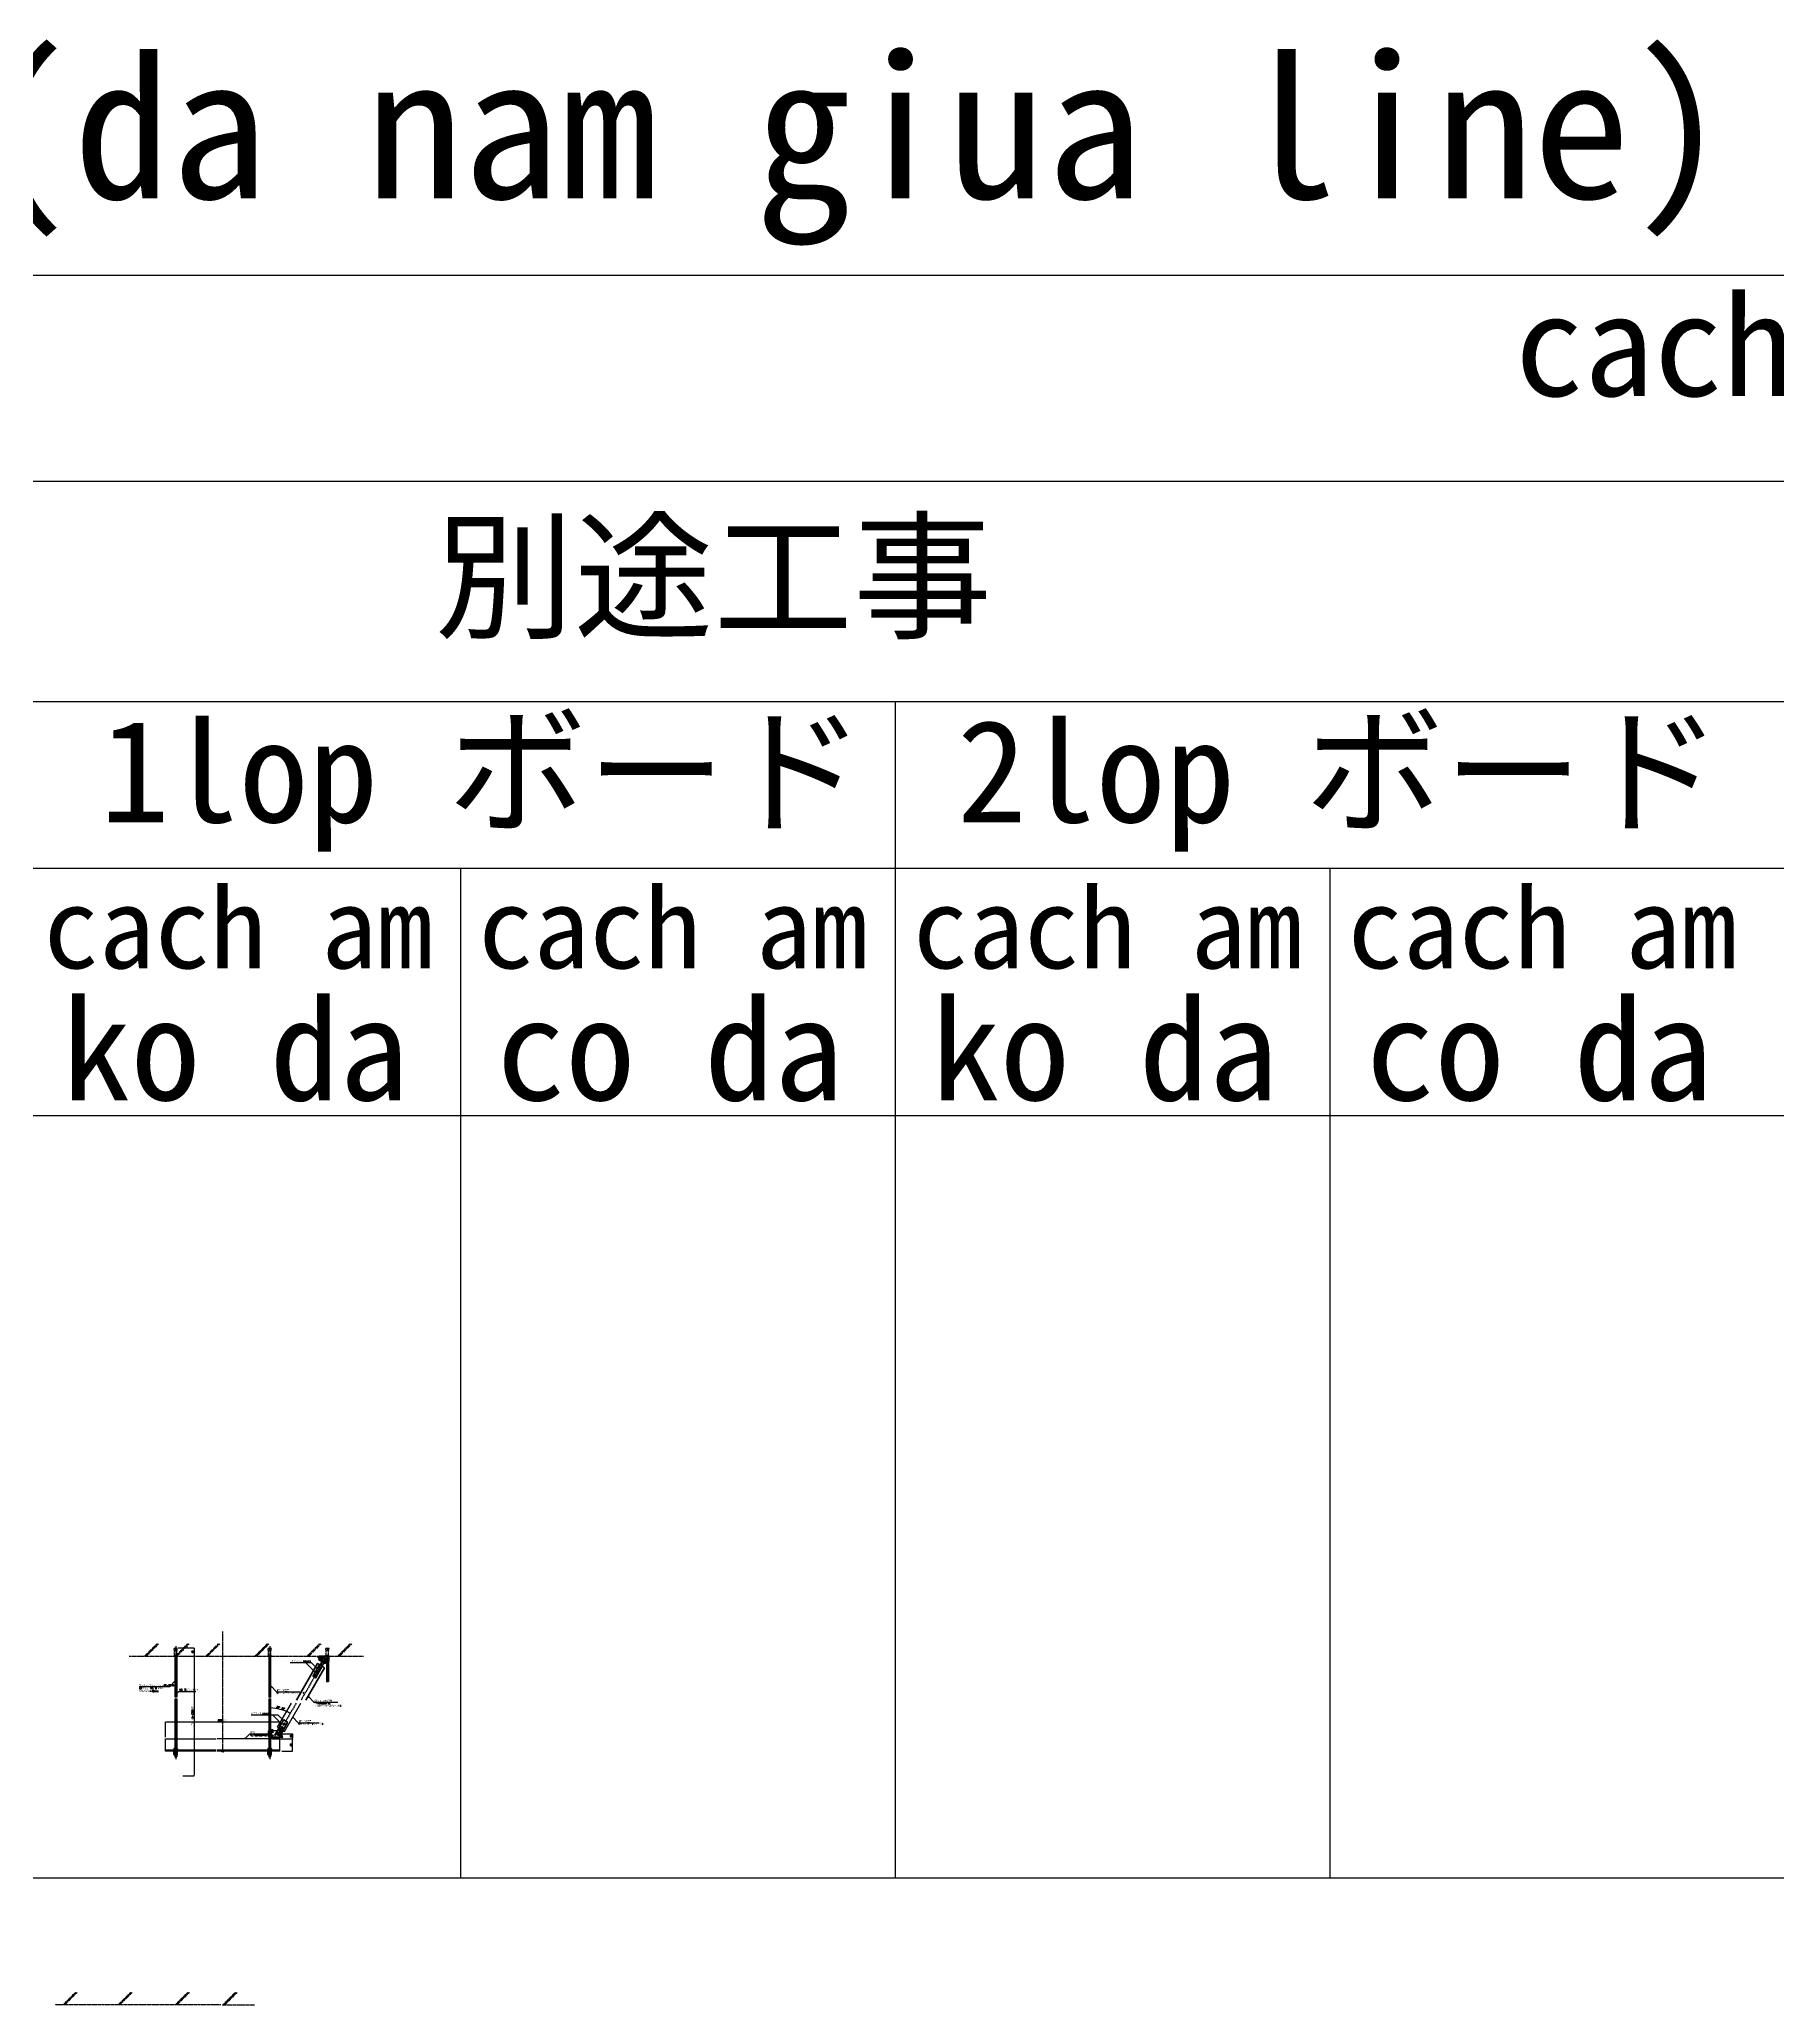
# Model space of a CAD drawing. Extents: x -275225 to 47266, y -41063 to 95295.
# Drawn here: x -212151 to -203642, y -22709 to -13089 of the extents above; entities that cross this region are included whole.
import ezdxf

# ---------------------------------------------------------------- set-up
doc = ezdxf.new("R2010")
doc.units = 0
doc.header["$LTSCALE"] = 0.2
doc.header["$PDMODE"] = 99
doc.header["$PDSIZE"] = 5
for name, pattern in [('CENTER', [50.8, 31.75, -6.35, 6.35, -6.35]), ('HIDDEN', [9.525, 6.35, -3.175]), ('HIDDEN2', [4.7625, 3.175, -1.5875]), ('PHANTOM', [63.5, 31.75, -6.35, 6.35, -6.35, 6.35, -6.35])]:
    doc.linetypes.add(name, pattern=pattern)
for name, color, linetype, lineweight in [('01外形', 2, 'Continuous', 25), ('1外形', 2, 'Continuous', 25), ('2ﾎﾞﾙﾄ太線', 4, 'Continuous', 25), ('3APﾎﾞﾙﾄ', 150, 'Continuous', 25), ('8DASHED', 6, 'HIDDEN2', 9)]:
    doc.layers.add(name, color=color, linetype=linetype, lineweight=lineweight)
for name, color, linetype in [('_P18_製品寸法', 9, 'Continuous'), ('_別途', 6, 'PHANTOM'), ('_吊下地', 40, 'Continuous'), ('_図面枠', 7, 'Continuous'), ('_基準', 1, 'CENTER'), ('_文字', 3, 'Continuous'), ('_製品', 4, 'Continuous'), ('_製品寸法', 9, 'Continuous'), ('OKAMURA', 4, 'Continuous'), ('POINT', 1, 'Continuous'), ('樹脂', 6, 'Continuous')]:
    doc.layers.add(name, color=color, linetype=linetype)
doc.styles.add('OKAMURA', font='SIMPLEX.shx', dxfattribs={"width": 0.7, "bigfont": 'BIGFONT.shx'})
doc.styles.add('OKAMURA-G', font='MS Gothic.ttf')
doc.dimstyles.new('OKAMURA-003', dxfattribs={"dimscale": 3, "dimtxt": 3, "dimasz": 1, "dimexe": 0, "dimexo": 3, "dimgap": 1, "dimtad": 1, "dimdec": 3, "dimdsep": 46, "dimtxsty": 'OKAMURA', "dimblk1": 'DOT', "dimblk2": 'DOT', "dimsah": 1, "dimcen": 0, "dimclrd": 9, "dimclre": 9, "dimclrt": 3, "dimadec": 0, "dimazin": 0, "dimtfac": 1, "dimtdec": 3, "dimtix": 1, "dimtmove": 2, "dimatfit": 3, "dimldrblk": 'NONE', "dimfxl": 0, "dimtolj": 1, "dimarcsym": 0})

# ---------------------------------------------------------------- blocks, each defined once
blk = doc.blocks.new('P18_SS_BASE_TREO_FV_1')
at = {"layer": '_別途'}
for p, q in [((812.7, 0), (0, 0)), ((100.7, 59.4), (41.3, 0)), ((104.5, 59.4), (45.1, 0)), ((109, 59.4), (49.6, 0)), ((370.3, 59.4), (310.8, 0)), ((374.1, 59.4), (314.7, 0)), ((378.6, 59.4), (319.1, 0)), ((650.3, 59.4), (590.8, 0)), ((654.1, 59.4), (594.7, 0)), ((658.6, 59.4), (599.1, 0)), ((883.4, 59.4), (824, 0)), ((887.2, 59.4), (827.8, 0)), ((891.7, 59.4), (832.3, 0)), ((819.4, 0), (977.1, 0))]:
    blk.add_line(p, q, dxfattribs=at)
blk = doc.blocks.new('_DOT')
at = {"color": 0, "linetype": 'ByBlock'}
blk.add_line((-0.5, 0), (-1, 0), dxfattribs=at)
at = {"color": 0, "linetype": 'ByBlock', "const_width": 0.5}
blk.add_lwpolyline([(-0.25, 0, 1), (0.25, 0, 1)], format="xyb", close=True, dxfattribs=at)
blk = doc.blocks.new('*D2344')
at = {"layer": '_製品寸法', "color": 9, "lineweight": -2, "transparency": 16777216}
for p, q in [((333.5, 60), (342.5, 60)), ((342.5, 3), (342.5, 57)), ((289, 0), (342.5, 0))]:
    blk.add_line(p, q, dxfattribs=at)
at = {"layer": 'Defpoints', "color": 0, "transparency": 16777216}
for p in [(342.5, 60), (342.5, 60), (280, 0)]:
    blk.add_point(p, dxfattribs=at)
at = {"layer": '_製品寸法', "color": 9, "lineweight": -2, "transparency": 16777216, "xscale": 3, "yscale": 3, "zscale": 3}
for p, rotation in [((342.5, 60), 90), ((342.5, 0), 270)]:
    blk.add_blockref('_DOT', p, dxfattribs=dict(at, rotation=rotation))
at = {"layer": '_製品寸法', "color": 3, "transparency": 16777216, "insert": (335, 30), "char_height": 9, "attachment_point": 5, "rotation": 90, "style": 'OKAMURA'}
blk.add_mtext('\\A1;60', dxfattribs=at)
blk = doc.blocks.new('_None')
blk = doc.blocks.new('*D2345')
at = {"layer": '_製品寸法', "color": 9, "lineweight": -2, "ltscale": 2, "transparency": 16777216}
for p, q in [((-218.2, 505), (-140, 505)), ((-140, 502), (-140, 468)), ((-216.2, 465), (-140, 465))]:
    blk.add_line(p, q, dxfattribs=at)
at = {"layer": 'Defpoints', "color": 0, "ltscale": 2, "transparency": 16777216}
for p in [(-227.2, 505), (-225.2, 465), (-140, 465)]:
    blk.add_point(p, dxfattribs=at)
at = {"layer": '_製品寸法', "color": 9, "lineweight": -2, "ltscale": 2, "transparency": 16777216, "xscale": 3, "yscale": 3, "zscale": 3}
for p, rotation in [((-140, 505), 90), ((-140, 465), 270)]:
    blk.add_blockref('_DOT', p, dxfattribs=dict(at, rotation=rotation))
at = {"layer": '_製品寸法', "color": 3, "ltscale": 2, "transparency": 16777216, "insert": (-147.5, 485), "char_height": 9, "attachment_point": 5, "rotation": 90, "style": 'OKAMURA'}
blk.add_mtext('\\A1;40', dxfattribs=at)
blk = doc.blocks.new('*D2346')
at = {"layer": '_製品寸法', "color": 9, "lineweight": -2, "transparency": 16777216}
for p, q in [((-280, 69), (-280, 143.3)), ((-277, 143.3), (277, 143.3)), ((280, 69), (280, 143.3))]:
    blk.add_line(p, q, dxfattribs=at)
at = {"layer": 'Defpoints', "color": 0, "transparency": 16777216}
for p in [(280, 143.3), (-280, 60), (280, 60)]:
    blk.add_point(p, dxfattribs=at)
at = {"layer": '_製品寸法', "color": 9, "lineweight": -2, "transparency": 16777216, "xscale": 3, "yscale": 3, "zscale": 3, "rotation": 180}
blk.add_blockref('_DOT', (-280, 143.3), dxfattribs=at)
at = {"layer": '_製品寸法', "color": 9, "lineweight": -2, "transparency": 16777216, "xscale": 3, "yscale": 3, "zscale": 3}
blk.add_blockref('_DOT', (280, 143.3), dxfattribs=at)
at = {"layer": '_製品寸法', "color": 3, "transparency": 16777216, "insert": (0, 150.8), "char_height": 9, "attachment_point": 5, "style": 'OKAMURA'}
blk.add_mtext('\\A1;900カット', dxfattribs=at)
blk = doc.blocks.new('*D2347')
at = {"layer": '_製品寸法', "color": 9, "lineweight": -2, "transparency": 16777216}
for p, q in [((243.7625, 60), (342.5, 60)), ((281.85, 85), (342.5, 85)), ((342.5, 82), (342.5, 63))]:
    blk.add_line(p, q, dxfattribs=at)
at = {"layer": 'Defpoints', "color": 0, "transparency": 16777216}
for p in [(234.7625, 60), (272.85, 85), (342.5, 60)]:
    blk.add_point(p, dxfattribs=at)
at = {"layer": '_製品寸法', "color": 9, "lineweight": -2, "transparency": 16777216, "xscale": 3, "yscale": 3, "zscale": 3}
for p, rotation in [((342.5, 85), 90), ((342.5, 60), 270)]:
    blk.add_blockref('_DOT', p, dxfattribs=dict(at, rotation=rotation))
at = {"layer": '_製品寸法', "color": 3, "transparency": 16777216, "insert": (335, 72.5), "char_height": 9, "attachment_point": 5, "rotation": 90, "style": 'OKAMURA'}
blk.add_mtext('\\A1;25', dxfattribs=at)
blk = doc.blocks.new('*D2348')
at = {"layer": '_製品寸法', "color": 9, "lineweight": -2, "transparency": 16777216}
for p, q in [((-214, 465), (-140, 465)), ((-140, 462), (-140, -117.3)), ((-195.8, -120.3), (-140, -120.3))]:
    blk.add_line(p, q, dxfattribs=at)
at = {"layer": 'Defpoints', "color": 0, "transparency": 16777216}
for p in [(-223, 465), (-204.8, -120.3), (-140, -120.3)]:
    blk.add_point(p, dxfattribs=at)
at = {"layer": '_製品寸法', "color": 9, "lineweight": -2, "transparency": 16777216, "xscale": 3, "yscale": 3, "zscale": 3}
for p, rotation in [((-140, 465), 90), ((-140, -120.3), 270)]:
    blk.add_blockref('_DOT', p, dxfattribs=dict(at, rotation=rotation))
at = {"layer": '_製品寸法', "color": 3, "transparency": 16777216, "insert": (-147.5, 172.3), "char_height": 9, "attachment_point": 5, "rotation": 90, "style": 'OKAMURA'}
blk.add_mtext('\\A1;フトコロH=1500以下', dxfattribs=at)
blk = doc.blocks.new('*D2349')
at = {"color": 9, "lineweight": -2, "transparency": 16777216}
blk.add_arc((230, 10.8), 200.5, 60.85718, 89.14282, dxfattribs=at)
at = {"layer": 'Defpoints', "color": 0, "transparency": 16777216}
for p in [(230, 509), (298.6, 199.2), (359.5, 235), (272.8, 85), (230, -44.7)]:
    blk.add_point(p, dxfattribs=at)
at = {"color": 9, "lineweight": -2, "transparency": 16777216, "xscale": 3, "yscale": 3, "zscale": 3}
for p, rotation in [((230, 211.3), 179.5714109050062), ((330.3, 184.4), 330.428589094983)]:
    blk.add_blockref('_DOT', p, dxfattribs=dict(at, rotation=rotation))
at = {"color": 3, "transparency": 16777216, "insert": (283.8, 211.7), "char_height": 9, "attachment_point": 5, "rotation": 345, "style": 'OKAMURA'}
blk.add_mtext('\\A1;30°～60°', dxfattribs=at)
blk = doc.blocks.new('可変A')
at = {"layer": '3APﾎﾞﾙﾄ', "color": 0, "linetype": 'ByBlock'}
for p, q in [((-27.5, -8.6), (-26.6, -7.8)), ((-26.3, -9.8), (-27.5, -8.6)), ((-26.3, -11.2), (-27.5, -12.4)), ((-26.6, -13.2), (-27.5, -12.4)), ((-25.5, -8.9), (-26.6, -7.8)), ((-25.5, -12.1), (-26.6, -13.2)), ((-24, -8.9), (-22.9, -7.8)), ((-24, -12.1), (-22.9, -13.2)), ((-23.2, -9.8), (-22, -8.6)), ((-23.2, -11.2), (-22, -12.4)), ((-22, -8.6), (-22.9, -7.8)), ((-22.9, -13.2), (-22, -12.4))]:
    blk.add_line(p, q, dxfattribs=at)
blk.add_lwpolyline([(-19.6, -5.3), (-26.6, -3.4), (-31.8, -8.6), (-29.9, -15.7), (-22.9, -17.6), (-17.7, -12.4)], close=True, dxfattribs=at)
for radius in [6.32, 5.82]:
    blk.add_circle((-24.8, -10.5), radius, dxfattribs=at)
for centre, start, end in [((-27, -10.5), 315, 45), ((-24.8, -8.2), 225, 315), ((-24.8, -12.8), 45, 135), ((-22.5, -10.5), 135, 225)]:
    blk.add_arc(centre, 1, start, end, dxfattribs=at)
at = {"layer": '_製品', "color": 1, "linetype": 'CENTER', "lineweight": -2}
blk.add_line((0, 0), (0, -33.6), dxfattribs=at)
at = {"layer": '_製品', "color": 6, "linetype": 'HIDDEN', "lineweight": -2}
for p, q in [((4.8, 0), (4.8, -25)), ((-4.8, 0), (-4.8, -36)), ((7, -25), (7, 0))]:
    blk.add_line(p, q, dxfattribs=at)
at = {"layer": '_製品', "color": 0, "linetype": 'ByBlock', "lineweight": -2}
for p, q in [((-44.7, -8), (-44.7, -5)), ((-40.7, -8), (-44.7, -8)), ((-35.8, -11.8), (-40.7, -8)), ((9.3, 0), (-39.7, 0)), ((-9.8, -32), (-23.2, -21.6)), ((-9.8, -36), (-9.8, -32)), ((-4.3, -36), (-9.8, -36)), ((0.7, -31), (0.7, -25)), ((9.3, -25), (0.7, -25)), ((9.3, -25), (9.3, 0))]:
    blk.add_line(p, q, dxfattribs=at)
at = {"layer": '_製品', "color": 6, "linetype": 'HIDDEN', "lineweight": -2}
blk.add_circle((-24.8, -10.5), 4, dxfattribs=at)
at = {"layer": '_製品', "color": 0, "linetype": 'ByBlock', "lineweight": -2}
for centre, radius, start, end in [((-39.7, -5), 5, 90, 180), ((-24, -9.6), 12, 190.75393, 273.57317), ((-4.3, -31), 5, 270, 0)]:
    blk.add_arc(centre, radius, start, end, dxfattribs=at)
blk.add_point((0, 0), dxfattribs=at)
blk = doc.blocks.new('可変BC')
at = {"layer": '01外形', "color": 0, "linetype": 'ByBlock'}
for centre in [(-34.5, -83.8), (-24.5, -66.5)]:
    blk.add_circle(centre, 3.5, dxfattribs=at)
for centre, radius, start, end in [((-36.5, -81.8), 1.74, 269.99869, 0.00131), ((-34.5, -83.8), 2.05, 171.93804, 180), ((-34.5, -83.8), 2.05, 180, 188.06196), ((-36.5, -85.8), 1.74, 359.99869, 90.00131), ((-34.5, -83.8), 2.05, 90, 98.06196), ((-34.5, -83.8), 2.05, 261.93804, 270), ((-34.5, -83.8), 2.05, 81.93804, 90), ((-34.5, -83.8), 2.05, 270, 278.06196), ((-32.4, -81.8), 1.74, 179.99869, 270.00131), ((-32.4, -85.8), 1.74, 89.99869, 180.00131), ((-34.5, -83.8), 2.05, 0, 8.06196), ((-34.5, -83.8), 2.05, 351.93804, 0), ((-26.5, -64.5), 1.74, 269.99869, 0.00131), ((-24.5, -66.5), 2.05, 171.93804, 180), ((-24.5, -66.5), 2.05, 180, 188.06196), ((-26.5, -68.5), 1.74, 359.99869, 90.00131), ((-24.5, -66.5), 2.05, 90, 98.06196), ((-24.5, -66.5), 2.05, 261.93804, 270), ((-24.5, -66.5), 2.05, 81.93804, 90), ((-24.5, -66.5), 2.05, 270, 278.06196), ((-22.4, -64.5), 1.74, 179.99869, 270.00131), ((-22.4, -68.5), 1.74, 89.99869, 180.00131), ((-24.5, -66.5), 2.05, 0, 8.06196), ((-24.5, -66.5), 2.05, 351.93804, 0)]:
    blk.add_arc(centre, radius, start, end, dxfattribs=at)
at = {"layer": '1外形', "color": 0, "linetype": 'ByBlock', "lineweight": 40}
for p, q in [((-18.1, -6.9), (-13.7, 0.8)), ((-16.1, -8), (-8.6, 5)), ((13.7, 3.6), (5.1, 8.6)), ((14.5, -23), (13.7, 3.6)), ((-24.3, -26.2), (-127.2, -204.5)), ((10.4, -46.2), (-81.1, -204.5)), ((13.3, -25), (-18.1, -6.9)), ((13.3, -25), (14.5, -23))]:
    blk.add_line(p, q, dxfattribs=at)
at = {"layer": '1外形', "color": 0, "linetype": 'ByBlock'}
for p, q in [((-46.9, -88.1), (-11.9, -27.5)), ((-32, -96.8), (-46.9, -88.1)), ((-45, -89.3), (-10, -28.7)), ((-42.5, -85), (-44.4, -83.8)), ((-34, -95.6), (1, -35)), ((-32, -96.8), (3, -36.2)), ((-29.5, -92.5), (-31.5, -91.3)), ((-12.5, -33), (-14.4, -31.9)), ((-10, -28.7), (-11.9, -27.5)), ((0.5, -40.5), (-1.5, -39.4)), ((3, -36.2), (1, -35))]:
    blk.add_line(p, q, dxfattribs=at)
at = {"layer": '1外形', "color": 0, "linetype": 'ByBlock', "lineweight": 40}
blk.add_arc((0.1, 0), 10, 60, 150, dxfattribs=at)
at = {"layer": '2ﾎﾞﾙﾄ太線', "color": 0, "linetype": 'ByBlock'}
for p, q in [((-2.6, -15.8), (-22.5, -50.3)), ((-22.5, -50.3), (-11.5, -56.7))]:
    blk.add_line(p, q, dxfattribs=at)
at = {"layer": '8DASHED', "color": 0, "linetype": 'ByBlock'}
for p, q in [((-13.7, 0.8), (-10.6, 6.1)), ((-8.6, 5), (-10.6, 6.1)), ((0.5, -40.5), (-14.4, -31.9)), ((8.4, -22.2), (-11.5, -56.7))]:
    blk.add_line(p, q, dxfattribs=at)
at = {"layer": '8DASHED', "color": 6, "linetype": 'HIDDEN'}
blk.add_line((10, 6), (21, -0.4), dxfattribs=at)
at = {"layer": '_製品', "color": 1, "linetype": 'CENTER'}
blk.add_line((20, 10.5), (-104.2, -204.5), dxfattribs=at)
at = {"layer": '_製品', "color": 6, "linetype": 'HIDDEN'}
for p, q in [((-2.6, -15.8), (10, 6)), ((21, -0.4), (8.4, -22.2))]:
    blk.add_line(p, q, dxfattribs=at)
at = {"layer": '_製品', "color": 0}
blk.add_line((10.4, -46.2), (-24.3, -26.2), dxfattribs=at)
at = {"layer": '_製品', "color": 6, "linetype": 'HIDDEN'}
blk.add_circle((0, 0), 4, dxfattribs=at)
blk = doc.blocks.new('ブレース-anchor')
at = {"color": 0, "linetype": 'HIDDEN'}
for p, q in [((-8.2, 37.8), (-7.4, 39)), ((-8.2, 37.8), (-2.6, 38.8)), ((-6, 25.5), (-8.2, 37.8)), ((-7.4, 39), (-2.7, 39.8)), ((-7, 1), (7, 1)), ((-7, 0), (-7, 1)), ((-6, 4), (-6, 25.5)), ((-6, 4), (6, 4)), ((-0.3, 26), (-2.7, 39.8)), ((-0.3, 26), (0.3, 26)), ((0.3, 26), (2.7, 39.8)), ((2.6, 38.8), (8.2, 37.8)), ((2.7, 39.8), (7.4, 39)), ((6, 25.5), (8.2, 37.8)), ((6, 4), (6, 25.5)), ((7, 0), (7, 1)), ((7.4, 39), (8.2, 37.8))]:
    blk.add_line(p, q, dxfattribs=at)
at = {"color": 0}
for p, q in [((-7, 0), (7, 0)), ((-4.8, 0), (-4.8, -125)), ((4.8, 0), (4.8, -125)), ((-2.9, -125), (-2.9, 0)), ((2.9, -125), (2.9, 0)), ((-4.8, -125), (4.8, -125))]:
    blk.add_line(p, q, dxfattribs=at)
at = {"color": 0, "linetype": 'HIDDEN'}
for centre, start, end in [((-11.6, 4.2), 325.26993, 357.86017), ((11.6, 4.2), 182.13983, 214.73007)]:
    blk.add_arc(centre, 5.64, start, end, dxfattribs=at)
blk.add_blockref('可変A', (0, 0))
blk = doc.blocks.new('sotobure')
at = {"layer": '_製品'}
for name, p in [('ブレース-anchor', (211.8, 0)), ('可変BC', (187, -10.5)), ('可変A', (211.8, 0))]:
    blk.add_blockref(name, p, dxfattribs=at)
blk = doc.blocks.new('Fブレース1')
at = {"layer": '_基準'}
blk.add_line((0, 30), (0, 0), dxfattribs=at)
at = {"layer": '_製品', "color": 0, "linetype": 'ByBlock'}
for p, q in [((8.3, 30), (-6, 30)), ((-6, 0), (-6, 30)), ((8.3, 0), (-6, 0)), ((6.1, 0), (6.1, 30)), ((10.4, 1), (10.4, 29)), ((12, 31.6), (55, 31.6)), ((12, 30.6), (55, 30.6)), ((42.7, 31.6), (42.8, 31.6)), ((54, 25), (54, 5)), ((55, 30), (55, 31.6)), ((55, -1.6), (55, 0)), ((60, 25), (60, 5)), ((12, -0.6), (55, -0.6)), ((12, -1.6), (55, -1.6)), ((42.7, -1.6), (42.8, -1.6))]:
    blk.add_line(p, q, dxfattribs=at)
for centre in [(16, 22.5), (16, 7.5)]:
    blk.add_circle(centre, 1.5, dxfattribs=at)
at = {"layer": '_製品', "color": 6, "linetype": 'HIDDEN'}
for radius in [8.5, 6]:
    blk.add_circle((42.8, 15), radius, dxfattribs=at)
at = {"layer": '_製品', "color": 0, "linetype": 'ByBlock'}
for centre, start, end in [((8.3, 35), 270, 317.15636), ((8.3, -5), 42.84364, 90), ((49, 25), 0, 90), ((49, 5), 270, 0), ((55, 25), 0, 90), ((55, 5), 270, 0)]:
    blk.add_arc(centre, 5, start, end, dxfattribs=at)
for centre, major_axis, ratio in [((7.5, 24.1), (0, 1.5), 0.904894), ((7.5, 5), (0, 1.49), 0.909015)]:
    blk.add_ellipse(centre, major_axis=major_axis, ratio=ratio, dxfattribs=at)
for p in [(12, 31.6), (42.8, 15), (52.5, 28.5), (58.5, 28.5), (60, 30), (60, 0), (12, -1.6)]:
    blk.add_point(p, dxfattribs=at)
blk = doc.blocks.new('ビスM5X08横')
at = {"layer": '_吊下地'}
for p, q in [((-3.5, 0.5), (-2, 0.5)), ((-3.5, -0.5), (-3.5, 0.5)), ((-0.5, 3.5), (0.5, 3.5)), ((-0.5, 2), (-0.5, 3.5)), ((0.5, 3.5), (0.5, 2)), ((2, 0.5), (3.5, 0.5)), ((3.5, 0.5), (3.5, -0.5)), ((-2, -0.5), (-3.5, -0.5)), ((-0.5, -3.5), (-0.5, -2)), ((0.5, -3.5), (-0.5, -3.5)), ((0.5, -2), (0.5, -3.5)), ((3.5, -0.5), (2, -0.5))]:
    blk.add_line(p, q, dxfattribs=at)
blk.add_circle((0, 0), 4.5, dxfattribs=at)
for centre, start, end in [((-2, 2), 270, 0), ((2, 2), 180, 270), ((-2, -2), 0, 90), ((2, -2), 90, 180)]:
    blk.add_arc(centre, 1.5, start, end, dxfattribs=at)
at = {"layer": 'POINT', "color": 1}
blk.add_point((0, 0), dxfattribs=at)
blk = doc.blocks.new('Fブレース2')
at = {"layer": '_製品', "color": 0, "linetype": 'ByBlock'}
for p, q in [((-20, 5.5), (-20, -5.5)), ((-15, 12.5), (-15, 10.5)), ((-15, 12.5), (70, 12.5)), ((-15, 10.5), (72, 10.5)), ((23, -3.75), (23, 3.75)), ((70, 12.5), (70, 10.5)), ((70, -10.5), (70, 10.5)), ((72, -10.5), (72, 10.5)), ((-15, -10.5), (72, -10.5)), ((-15, -10.5), (-15, -12.5)), ((-15, -12.5), (70, -12.5)), ((70, -12.5), (70, -10.5))]:
    blk.add_line(p, q, dxfattribs=at)
at = {"layer": '_製品', "color": 0, "linetype": 'ByBlock', "ltscale": 0.5}
for p, q in [((70, 5), (72, 5)), ((70, -5), (72, -5))]:
    blk.add_line(p, q, dxfattribs=at)
at = {"layer": '_製品', "color": 6, "linetype": 'HIDDEN'}
for centre, radius in [((0, 0), 8.5), ((0, 0), 6), ((35, 0), 2.5), ((55, 0), 2.5)]:
    blk.add_circle(centre, radius, dxfattribs=at)
at = {"layer": '_製品', "color": 0, "linetype": 'ByBlock'}
for centre, radius, start, end in [((-15, 5.5), 5, 90, 180), ((23.84, 0), 3.84, 102.680383, 257.319617), ((-15, -5.5), 5, 180, 270)]:
    blk.add_arc(centre, radius, start, end, dxfattribs=at)
blk.add_point((0, 0), dxfattribs=at)
blk = doc.blocks.new('A$C34404818')
at = {"layer": '_基準'}
blk.add_line((86.6, 150), (0, 0), dxfattribs=at)
at = {"layer": '_製品'}
for p, q in [((-4.8, 31.7), (63.5, 150)), ((29.8, 11.7), (109.7, 150)), ((-4.8, 31.7), (29.8, 11.7))]:
    blk.add_line(p, q, dxfattribs=at)
blk.add_blockref('Fブレース1', (-42.8, -15), dxfattribs=at)
at = {"layer": '_製品', "rotation": 60.00000000000002}
blk.add_blockref('Fブレース2', (0, 0), dxfattribs=at)
at = {"layer": '_製品寸法', "rotation": 180}
for p in [(17.5, 30.3), (27.5, 47.6)]:
    blk.add_blockref('ビスM5X08横', p, dxfattribs=at)
blk = doc.blocks.new('P1X_SS_TREO_OC_1')
at = {"layer": '_基準'}
for p, q in [((0, -465), (0, 121.2)), ((-230, 48), (-230, -504)), ((230, 48), (230, -505))]:
    blk.add_line(p, q, dxfattribs=at)
blk.add_point((0, -465), dxfattribs=at)
at = {"layer": '_製品', "linetype": 'HIDDEN'}
for p, q in [((-238.2, 37.8), (-237.4, 39)), ((-238.2, 37.8), (-232.6, 38.8)), ((-236, 25.5), (-238.2, 37.8)), ((-237.4, 39), (-232.7, 39.8)), ((-237, 1), (-223, 1)), ((-237, 0), (-237, 1)), ((-236, 4), (-236, 25.5)), ((-236, 4), (-224, 4)), ((-230.3, 26), (-232.7, 39.8)), ((-230.3, 26), (-229.7, 26)), ((-229.7, 26), (-227.3, 39.8)), ((-227.4, 38.8), (-221.8, 37.8)), ((-227.3, 39.8), (-222.6, 39)), ((-224, 25.5), (-221.8, 37.8)), ((-224, 4), (-224, 25.5)), ((-223, 0), (-223, 1)), ((-222.6, 39), (-221.8, 37.8)), ((221.8, 37.8), (222.6, 39)), ((221.8, 37.8), (227.4, 38.8)), ((224, 25.5), (221.8, 37.8)), ((222.6, 39), (227.3, 39.8)), ((223, 1), (237, 1)), ((223, 0), (223, 1)), ((224, 4), (224, 25.5)), ((224, 4), (236, 4)), ((229.7, 26), (227.3, 39.8)), ((229.7, 26), (230.3, 26)), ((230.3, 26), (232.7, 39.8)), ((232.6, 38.8), (238.2, 37.8)), ((232.7, 39.8), (237.4, 39)), ((236, 25.5), (238.2, 37.8)), ((236, 4), (236, 25.5)), ((237, 0), (237, 1)), ((237.4, 39), (238.2, 37.8))]:
    blk.add_line(p, q, dxfattribs=at)
at = {"layer": '_製品'}
for p, q in [((-237, 0), (-223, 0)), ((-234.8, 4), (-234.8, -201.3)), ((-232.9, -201.3), (-232.9, 4)), ((-227.1, -200.5), (-227.1, 4)), ((-225.2, 4), (-225.2, -200.5)), ((223, 0), (237, 0)), ((225.2, 4), (225.2, -202.3)), ((227.1, -202.3), (227.1, 4)), ((232.9, -202.3), (232.9, 4)), ((234.8, 4), (234.8, -202.3)), ((-234.8, -208.5), (-234.8, -452)), ((-232.9, -452), (-232.9, -208.5)), ((-227.1, -452), (-227.1, -208.5)), ((-225.2, -208.5), (-225.2, -452)), ((225.2, -208.5), (225.2, -452)), ((227.1, -452), (227.1, -208.5)), ((232.9, -452), (232.9, -208.5)), ((234.8, -208.5), (234.8, -452)), ((-280, -465), (-280, -405)), ((-280, -405), (-32.5, -405)), ((-32.5, -461), (-280, -461)), ((-32.5, -465), (-280, -465)), ((-239.5, -453.7), (-239.5, -461)), ((-239.5, -461), (-220.5, -461)), ((-239.5, -473.3), (-239.5, -466)), ((-239.5, -466), (-220.5, -466)), ((-239.5, -482.3), (-239.5, -475)), ((-239.5, -475), (-220.5, -475)), ((-223.4, -461), (-238.9, -461)), ((-221.2, -475), (-238.9, -475)), ((-222.9, -452), (-237.3, -452)), ((-234.8, -405), (-234.8, -450.8)), ((-234.8, -453.7), (-234.8, -461)), ((-234.8, -473.3), (-234.8, -466)), ((-234.8, -482.3), (-234.8, -475)), ((-232.9, -450.8), (-232.9, -405)), ((-227.1, -450.8), (-227.1, -405)), ((-225.3, -453.7), (-225.3, -461)), ((-225.3, -473.3), (-225.3, -466)), ((-225.3, -482.3), (-225.3, -475)), ((-225.2, -405), (-225.2, -450.8)), ((-220.5, -453.7), (-220.5, -461)), ((-220.5, -473.3), (-220.5, -466)), ((-220.5, -482.3), (-220.5, -475)), ((280, -405), (-27.5, -405)), ((280, -461), (-27.5, -461)), ((280, -465), (-27.5, -465)), ((220.5, -453.7), (220.5, -461)), ((220.5, -461), (239.5, -461)), ((220.5, -473.3), (220.5, -466)), ((220.5, -466), (239.5, -466)), ((220.5, -482.3), (220.5, -475)), ((220.5, -475), (239.5, -475)), ((236.6, -461), (221.1, -461)), ((238.8, -475), (221.1, -475)), ((237.1, -452), (222.7, -452)), ((225.2, -453.7), (225.2, -461)), ((225.2, -473.3), (225.2, -466)), ((225.2, -482.3), (225.2, -475)), ((234.7, -453.7), (234.7, -461)), ((234.7, -473.3), (234.7, -466)), ((234.7, -482.3), (234.7, -475)), ((239.5, -453.7), (239.5, -461)), ((239.5, -473.3), (239.5, -466)), ((239.5, -482.3), (239.5, -475)), ((280, -465), (280, -405)), ((-222.9, -484), (-237.3, -484)), ((-234.8, -484), (-234.8, -493)), ((-225.2, -493), (-234.8, -493)), ((-234.8, -493), (-232.9, -494)), ((-232.9, -494), (-232.9, -484)), ((-227.1, -494), (-232.9, -494)), ((-227.1, -494), (-227.1, -484)), ((-227.1, -494), (-225.2, -493)), ((-225.2, -484), (-225.2, -493)), ((237.1, -484), (222.7, -484)), ((225.2, -484), (225.2, -493)), ((234.8, -493), (225.2, -493)), ((225.2, -493), (227.1, -494)), ((227.1, -494), (227.1, -484)), ((232.9, -494), (227.1, -494)), ((232.9, -494), (232.9, -484)), ((232.9, -494), (234.8, -493)), ((234.8, -484), (234.8, -493))]:
    blk.add_line(p, q, dxfattribs=at)
at = {"layer": '_製品', "color": 6}
for p, q in [((-224, -461), (-236, -461)), ((-236, -465), (-224, -465)), ((236, -461), (224, -461)), ((224, -465), (236, -465))]:
    blk.add_line(p, q, dxfattribs=at)
at = {"layer": '_製品'}
for points in [[(-241, -466), (-219, -466), (-219, -465), (-241, -465)], [(219, -466), (241, -466), (241, -465), (219, -465)]]:
    blk.add_lwpolyline(points, close=True, dxfattribs=at)
at = {"layer": '_製品', "color": 6}
for points in [[(-236, -461), (-237, -461), (-237, -465), (-236, -465)], [(-223, -461), (-224, -461), (-224, -465), (-223, -465)], [(224, -461), (223, -461), (223, -465), (224, -465)], [(237, -461), (236, -461), (236, -465), (237, -465)]]:
    blk.add_lwpolyline(points, close=True, dxfattribs=at)
at = {"layer": '_製品', "linetype": 'HIDDEN'}
for centre, start, end in [((-241.6, 4.2), 325.26993, 357.86017), ((-218.4, 4.2), 182.13983, 214.73007), ((218.4, 4.2), 325.26993, 357.86017), ((241.6, 4.2), 182.13983, 214.73007)]:
    blk.add_arc(centre, 5.64, start, end, dxfattribs=at)
at = {"layer": '_製品'}
for centre, radius, start, end in [((-237.1, -454.5), 2.51, 18.58478, 160.97403), ((-237.1, -472.5), 2.51, 199.02597, 341.41522), ((-230, -459.5), 7.49, 50.61244, 129.38759), ((-230, -467.5), 7.49, 230.61241, 309.38756), ((-222.9, -454.5), 2.51, 18.8053, 161.19465), ((-222.9, -472.5), 2.51, 198.80535, 341.1947), ((222.9, -454.5), 2.51, 18.58478, 160.97403), ((222.9, -472.5), 2.51, 199.02597, 341.41522), ((230, -459.5), 7.49, 50.61244, 129.38759), ((230, -467.5), 7.49, 230.61241, 309.38756), ((237.1, -454.5), 2.51, 18.8053, 161.19465), ((237.1, -472.5), 2.51, 198.80535, 341.1947), ((-237.1, -481.5), 2.51, 199.02597, 341.41522), ((-230, -476.5), 7.49, 230.61241, 309.38756), ((-222.9, -481.5), 2.51, 198.80535, 341.1947), ((222.9, -481.5), 2.51, 199.02597, 341.41522), ((230, -476.5), 7.49, 230.61241, 309.38756), ((237.1, -481.5), 2.51, 198.80535, 341.1947)]:
    blk.add_arc(centre, radius, start, end, dxfattribs=at)
at = {"layer": 'OKAMURA', "linetype": 'HIDDEN'}
for p, q in [((-225.2, -405), (-234.8, -405)), ((234.8, -405), (225.2, -405))]:
    blk.add_line(p, q, dxfattribs=at)
blk.add_blockref('A$C34404818', (272.8, -380))
at = {"layer": '_製品'}
blk.add_blockref('sotobure', (300.7, 0), dxfattribs=at)
blk = doc.blocks.new('*U2343')
at = {"layer": '_基準'}
blk.add_point((0, 0), dxfattribs=at)
at = {"layer": '_文字', "color": 9}
for points in [[(451.2124, 391.9751), (453.9109, 385.3482), (407.7703, 431.6038), (329.5935, 431.6038)], [(460.5889, 409.6409), (463.2873, 403.0141), (434.7687, 431.6038), (329.5935, 431.6038)], [(-234.6454, 336.9875), (-231.9469, 343.6143), (-260.4656, 315.0246), (-408.8733, 315.0246)], [(-228.4239, 281.114), (-230.5696, 276.5126), (-214.652, 292.4302), (-132.2613, 292.4302)], [(239.3294, 310.9492), (236.631, 317.5761), (263.2703, 290.8703), (377.5089, 290.8703)], [(420.6101, 261.5329), (417.9116, 268.1597), (446.4303, 239.57), (563.3863, 239.57)], [(288.2751, 136.5924), (290.9735, 129.9656), (244.833, 176.2211), (139.08, 176.2211)], [(297.6515, 154.2583), (300.35, 147.6314), (271.8313, 176.2211), (139.08, 176.2211)], [(345.307, 159.1985), (342.6085, 165.8253), (369.2479, 139.1196), (472.0579, 139.1196)], [(110.2357, 64.6014), (108.09, 60), (132.3696, 84.2795), (218.565, 84.2795)]]:
    blk.add_lwpolyline(points, dxfattribs=at)
at = {"layer": '樹脂', "linetype": 'PHANTOM'}
for p, q in [((-322.7436, 524.4347), (-382.1783, 464.9999)), ((-318.903, 524.4347), (-378.3377, 464.9999)), ((-314.4224, 524.4347), (-373.8571, 464.9999)), ((-172.7436, 524.4347), (-232.1783, 464.9999)), ((-168.903, 524.4347), (-228.3377, 464.9999)), ((-164.4224, 524.4347), (-223.8571, 464.9999)), ((-22.7436, 524.4347), (-82.1783, 464.9999)), ((-18.903, 524.4347), (-78.3377, 464.9999)), ((-14.4224, 524.4347), (-73.8571, 464.9999)), ((217.8569, 524.4347), (158.4222, 465)), ((221.6975, 524.4347), (162.2628, 464.9999)), ((226.1781, 524.4347), (166.7434, 465)), ((472.8569, 524.4347), (413.4222, 465)), ((476.6975, 524.4347), (417.2628, 464.9999)), ((481.1781, 524.4347), (421.7434, 465)), ((622.8569, 524.4347), (563.4222, 465)), ((626.6975, 524.4347), (567.2628, 464.9999)), ((631.1781, 524.4347), (571.7434, 465)), ((-457.1783, 464.9999), (42.8217, 464.9999)), ((42.8217, 464.9999), (688.4222, 464.9999))]:
    blk.add_line(p, q, dxfattribs=at)
blk.add_blockref('P1X_SS_TREO_OC_1', (0, 464.9999))
at = {"layer": '_文字', "style": 'OKAMURA'}
for s, width, p in [('ピアスビス M4×13', 0.8, (338.0058, 435.1415)), ('サンコーシティーアンカーGT-3040', 0.8, (-408.8733, 317.4708)), ('埋込み深さ=40mm', 0.8, (-407.7291, 289.2738)), ('GTタイプ\u3000W3／8 めねじ', 0.8, (-407.7291, 302.9043)), ('W3／8全ねじボルト', 0.8, (-211.3888, 295.6912)), ('振れ止め金具', 0.8, (264.3886, 292.9613)), ('<能重製作所：可変ブレース>', 0.8, (263.5043, 280.521)), ('コ-40×20×1.6t', 0.7, (448.3083, 229.2206)), ('振れ止め ※千鳥配置 ', 0.7, (449.3607, 240.4437)), ('※面内方向にも一部ブレース設置', 0.7, (449.9177, 216.2237)), ('ピアスビス M4×13', 0.8, (139.9791, 178.3121)), ('<能重製作所：Fブレース>', 0.8, (370.3259, 128.7702)), ('振れ止め金具', 0.8, (373.6706, 141.2106)), ('横材', 0.8, (135.8176, 86.0943)), ('<L-60×60×4t>', 0.8, (134.8962, 73.4507))]:
    blk.add_text(s, height=9, dxfattribs=dict(at, width=width)).set_placement(p)
dim = blk.add_angular_dim_2l(base=(298.5849, 199.2171), line1=((230, 508.9991), (230, -44.7)), line2=((359.4525, 235), (272.85, 85)), text='<>～60°', dimstyle='OKAMURA-003')
dim.commit()
dim.dimension.update_dxf_attribs({"geometry": '*D2349', "text_midpoint": (283.8418, 211.722)})
at = {"layer": '_製品寸法', "ltscale": 2}
dim = blk.add_linear_dim(base=(-140, 464.9999), p1=(-227.2375, 504.9999), p2=(-225.2375, 464.9999), angle=90, dimstyle='OKAMURA-003', dxfattribs=at)
dim.commit()
dim.dimension.update_dxf_attribs({"geometry": '*D2345', "text_midpoint": (-147.5, 484.9999)})
at = {"layer": '_製品寸法'}
dim = blk.add_linear_dim(base=(-140, -120.3012), p1=(-223, 464.9999), p2=(-204.8298, -120.3012), angle=90, text='フトコロH=1500以下', dimstyle='OKAMURA-003', dxfattribs=at)
dim.commit()
dim.dimension.update_dxf_attribs({"geometry": '*D2348', "text_midpoint": (-147.5, 172.3494)})
dim = blk.add_linear_dim(base=(280, 143.3095), p1=(-280, 60), p2=(280, 60), text='900カット', dimstyle='OKAMURA-003', dxfattribs=at)
dim.commit()
dim.dimension.update_dxf_attribs({"geometry": '*D2346', "text_midpoint": (0, 150.8095)})
for p1, p2, picture, middle in [((272.85, 85), (234.7625, 60), '*D2347', (335, 72.5)), ((280, 0), (342.5, 60), '*D2344', (335, 30))]:
    dim = blk.add_linear_dim(base=(342.5, 60), p1=p1, p2=p2, angle=90, dimstyle='OKAMURA-003', dxfattribs=at)
    dim.commit()
    dim.dimension.update_dxf_attribs({"geometry": picture, "text_midpoint": middle})

msp = doc.modelspace()

# ---------------------------------------------------------------- linework, layer by layer
at = {"layer": '_P18_製品寸法'}
for p, q in [((-194872.9, -16332.2), (-212216.8, -16332.2)), ((-207961.6, -16332.2), (-207961.6, -22089.9)), ((-216472.1, -17145.3), (-194872.9, -17145.3)), ((-210089.2, -17145.3), (-210089.2, -22089.9)), ((-205833.9, -17145.3), (-205833.9, -22089.9)), ((-212216.8, -18357.1), (-194872.9, -18357.1))]:
    msp.add_line(p, q, dxfattribs=at)
for points in [[(-212216.8, -15252.1), (-212216.8, -14242.5), (-194872.9, -14242.5), (-194872.9, -15252.1)], [(-199128.2, -16332.2), (-194872.9, -16332.2), (-194872.9, -22089.9), (-216472.1, -22089.9), (-216472.1, -15252.1), (-194872.9, -15252.1), (-194872.9, -16332.2)]]:
    msp.add_lwpolyline(points, dxfattribs=at)

# ---------------------------------------------------------------- block references
for name, p in [('*U2343', (-211253.5, -21467.4)), ('P18_SS_BASE_TREO_FV_1', (-212075.3, -22708.5))]:
    msp.add_blockref(name, p)

# ---------------------------------------------------------------- texts
at = {"layer": '_図面枠', "color": 3, "style": 'OKAMURA-G'}
for s, height, p in [('mat dung(da nam giua line)', 700, (-216269, -13867.9)), ('cach am', 500, (-204930.1, -14834.5)), ('別途工事', 500, (-210215.2, -15968.9)), ('1lop ボード', 500, (-211853.9, -16921.2)), ('2lop ボード', 500, (-207659.1, -16921.2)), ('cach am', 400, (-212131.2, -17635.8)), ('cach am', 400, (-210003.6, -17635.8)), ('cach am', 400, (-207875.9, -17635.8)), ('cach am', 400, (-205748.3, -17635.8)), ('ko da', 500, (-212042.8, -18281.6)), ('co da', 500, (-209915.1, -18281.6)), ('ko da', 500, (-207787.5, -18281.6)), ('co da', 500, (-205659.9, -18281.6))]:
    msp.add_text(s, height=height, dxfattribs=at).set_placement(p)

doc.saveas('drawing.dxf')
